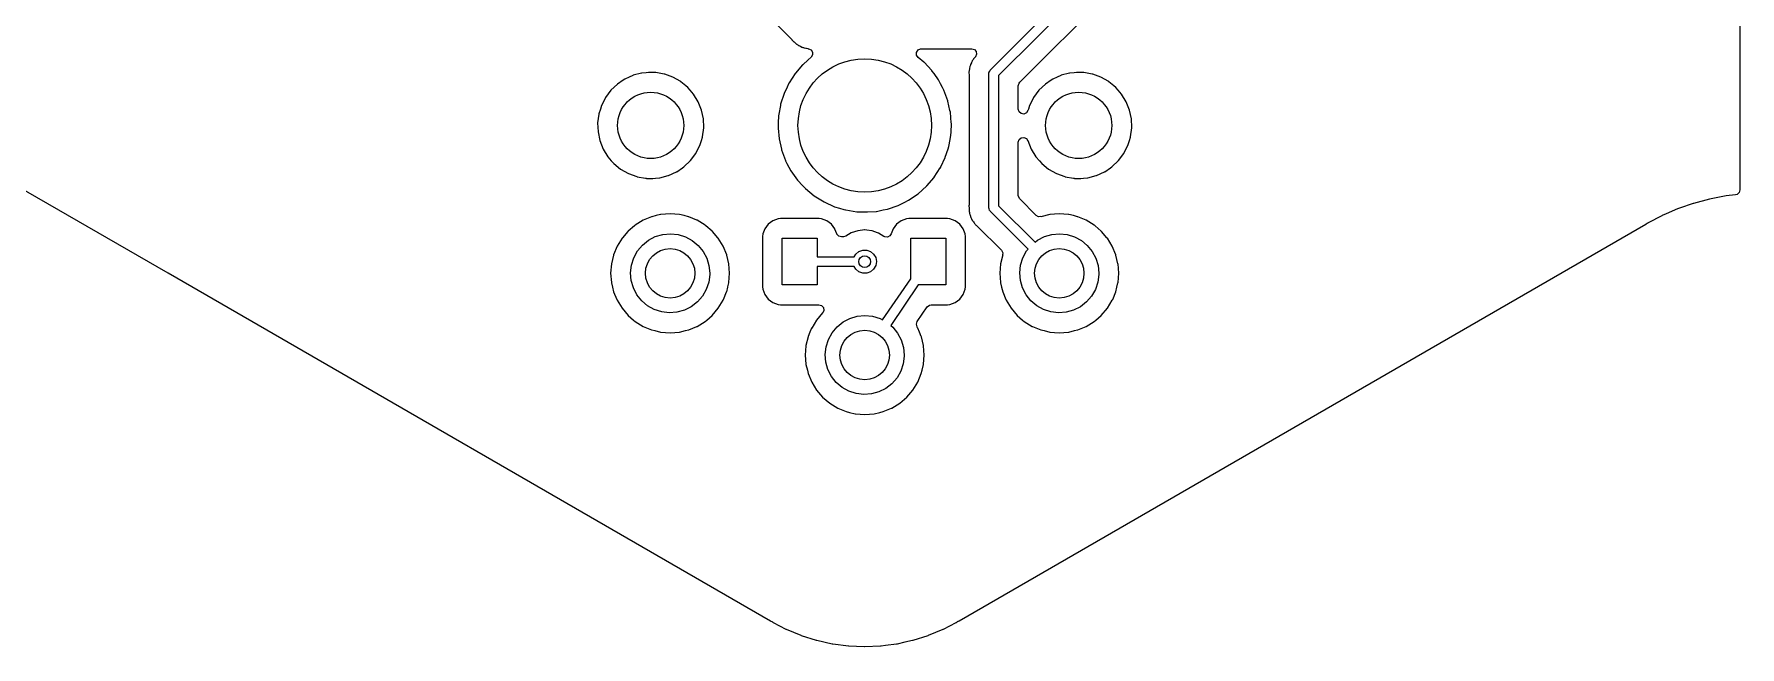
# Model space of a CAD drawing. Extents: x 144 to 253, y -181 to -52.
# Drawn here: x 209.65 to 253.49, y -181.1 to -165.36 of the extents above; entities that cross this region are included whole.
import ezdxf

# ---------------------------------------------------------------- set-up
doc = ezdxf.new("R2010")
doc.units = 0
doc.layers.add('BLACK', color=7, linetype='CONTINUOUS')

msp = doc.modelspace()

# ---------------------------------------------------------------- linework, layer by layer
at = {"layer": 'BLACK', "linetype": 'CONTINUOUS'}
for p, q in [((253.492, -132.01), (253.492, -169.363)), ((234.227, -166.282), (236.73, -163.778)), ((236.943, -163.918), (234.44, -166.422)), ((234.985, -166.595), (237.247, -164.334)), ((228.55, -164.922), (229.12, -165.492)), ((229.12, -165.492), (229.127, -165.5)), ((229.127, -165.5), (229.131, -165.507)), ((229.131, -165.507), (229.181, -165.553)), ((229.181, -165.553), (229.184, -165.556)), ((229.184, -165.556), (229.203, -165.576)), ((229.203, -165.576), (229.207, -165.578)), ((229.207, -165.578), (229.216, -165.586)), ((229.216, -165.586), (229.248, -165.616)), ((229.248, -165.616), (229.255, -165.62)), ((229.255, -165.62), (229.255, -165.62)), ((229.255, -165.62), (229.266, -165.626)), ((229.266, -165.626), (229.282, -165.637)), ((229.282, -165.637), (229.298, -165.649)), ((229.298, -165.649), (229.305, -165.652)), ((229.305, -165.652), (229.305, -165.652)), ((229.305, -165.652), (229.339, -165.667)), ((229.339, -165.667), (229.349, -165.672)), ((229.349, -165.672), (229.388, -165.693)), ((229.388, -165.693), (229.396, -165.695)), ((229.396, -165.695), (229.396, -165.695)), ((229.396, -165.695), (229.408, -165.698)), ((229.408, -165.698), (229.426, -165.705)), ((229.426, -165.705), (229.445, -165.713)), ((229.408, -166.145), (229.405, -166.148)), ((229.547, -166.021), (229.408, -166.145)), ((229.445, -165.713), (229.453, -165.714)), ((229.453, -165.714), (229.453, -165.714)), ((229.453, -165.714), (229.489, -165.72)), ((229.489, -165.72), (229.5, -165.722)), ((229.5, -165.722), (229.535, -165.731)), ((229.535, -165.731), (229.543, -165.733)), ((229.543, -165.733), (229.551, -165.733)), ((229.624, -165.953), (229.547, -166.021)), ((229.551, -165.733), (229.555, -165.734)), ((229.555, -165.734), (229.621, -165.762)), ((229.621, -165.762), (229.66, -165.821)), ((229.661, -165.892), (229.624, -165.953)), ((229.66, -165.821), (229.661, -165.892)), ((232.333, -165.827), (232.37, -165.766)), ((232.335, -165.898), (232.333, -165.827)), ((232.375, -165.957), (232.335, -165.898)), ((232.37, -165.766), (232.434, -165.735)), ((232.522, -166.077), (232.375, -165.957)), ((232.434, -165.735), (232.455, -165.733)), ((232.455, -165.733), (233.752, -165.733)), ((232.525, -166.08), (232.522, -166.077)), ((232.522, -166.077), (232.522, -166.077)), ((232.528, -166.083), (232.525, -166.08)), ((232.724, -166.293), (232.528, -166.083)), ((233.719, -166.143), (233.716, -166.155)), ((233.721, -166.135), (233.719, -166.143)), ((233.719, -166.143), (233.719, -166.143)), ((233.743, -166.096), (233.721, -166.135)), ((233.748, -166.086), (233.743, -166.096)), ((233.762, -166.052), (233.748, -166.086)), ((233.752, -165.733), (233.82, -165.753)), ((233.765, -166.045), (233.762, -166.052)), ((233.762, -166.052), (233.762, -166.052)), ((233.778, -166.029), (233.765, -166.045)), ((233.789, -166.012), (233.778, -166.029)), ((233.795, -166.002), (233.789, -166.012)), ((233.798, -165.995), (233.795, -166.002)), ((233.795, -166.002), (233.795, -166.002)), ((233.829, -165.962), (233.798, -165.995)), ((233.82, -165.753), (233.866, -165.807)), ((233.836, -165.953), (233.829, -165.962)), ((233.839, -165.95), (233.836, -165.953)), ((233.842, -165.947), (233.839, -165.95)), ((233.843, -165.946), (233.842, -165.947)), ((233.847, -165.942), (233.843, -165.946)), ((233.876, -165.877), (233.847, -165.942)), ((233.866, -165.807), (233.876, -165.877)), ((224.794, -166.54), (224.645, -166.641)), ((224.832, -166.515), (224.794, -166.54)), ((224.836, -166.512), (224.832, -166.515)), ((224.832, -166.515), (224.832, -166.515)), ((224.944, -166.464), (224.836, -166.512)), ((225.042, -166.419), (224.944, -166.464)), ((225.047, -166.417), (225.042, -166.419)), ((225.042, -166.419), (225.042, -166.419)), ((225.052, -166.416), (225.047, -166.417)), ((225.265, -166.361), (225.052, -166.416)), ((225.052, -166.416), (225.052, -166.416)), ((225.27, -166.359), (225.265, -166.361)), ((225.265, -166.361), (225.265, -166.361)), ((225.275, -166.359), (225.27, -166.359)), ((225.38, -166.35), (225.275, -166.359)), ((225.275, -166.359), (225.275, -166.359)), ((225.442, -166.345), (225.38, -166.35)), ((225.604, -166.345), (225.442, -166.345)), ((225.606, -166.345), (225.604, -166.345)), ((225.611, -166.345), (225.606, -166.345)), ((225.606, -166.345), (225.606, -166.345)), ((225.628, -166.346), (225.611, -166.345)), ((225.632, -166.347), (225.628, -166.346)), ((225.85, -166.386), (225.632, -166.347)), ((225.632, -166.347), (225.632, -166.347)), ((225.855, -166.387), (225.85, -166.386)), ((225.85, -166.386), (225.85, -166.386)), ((225.86, -166.389), (225.855, -166.387)), ((226.067, -166.464), (225.86, -166.389)), ((225.86, -166.389), (225.86, -166.389)), ((226.072, -166.466), (226.067, -166.464)), ((226.067, -166.464), (226.067, -166.464)), ((226.273, -166.58), (226.072, -166.466)), ((226.277, -166.583), (226.273, -166.58)), ((226.401, -166.685), (226.277, -166.583)), ((226.277, -166.583), (226.277, -166.583)), ((229.214, -166.373), (229.057, -166.614)), ((229.216, -166.369), (229.214, -166.373)), ((229.214, -166.373), (229.214, -166.373)), ((229.224, -166.361), (229.216, -166.369)), ((229.405, -166.148), (229.224, -166.361)), ((229.405, -166.148), (229.405, -166.148)), ((232.727, -166.296), (232.724, -166.293)), ((232.724, -166.293), (232.724, -166.293)), ((232.729, -166.299), (232.727, -166.296)), ((232.781, -166.373), (232.729, -166.299)), ((232.729, -166.299), (232.729, -166.299)), ((232.898, -166.537), (232.781, -166.373)), ((232.948, -166.632), (232.898, -166.537)), ((233.68, -166.33), (233.677, -166.35)), ((233.677, -166.35), (233.678, -166.358)), ((233.678, -166.358), (233.681, -166.394)), ((233.681, -166.31), (233.68, -166.33)), ((233.692, -166.247), (233.681, -166.29)), ((233.681, -166.29), (233.681, -166.31)), ((233.681, -166.394), (233.681, -166.406)), ((233.681, -166.406), (233.681, -169.74)), ((233.695, -166.236), (233.692, -166.247)), ((233.701, -166.2), (233.695, -166.236)), ((233.702, -166.192), (233.701, -166.2)), ((233.701, -166.2), (233.701, -166.2)), ((233.71, -166.173), (233.702, -166.192)), ((233.716, -166.155), (233.71, -166.173)), ((234.19, -166.37), (234.193, -166.348)), ((234.19, -169.819), (234.19, -166.37)), ((234.193, -166.343), (234.194, -166.341)), ((234.193, -166.348), (234.193, -166.343)), ((234.194, -166.341), (234.195, -166.334)), ((234.195, -166.334), (234.212, -166.309)), ((234.212, -166.309), (234.227, -166.282)), ((234.44, -166.422), (234.44, -169.767)), ((235.794, -166.54), (235.645, -166.641)), ((235.832, -166.515), (235.794, -166.54)), ((235.836, -166.512), (235.832, -166.515)), ((235.832, -166.515), (235.832, -166.515)), ((235.944, -166.464), (235.836, -166.512)), ((236.042, -166.419), (235.944, -166.464)), ((236.047, -166.417), (236.042, -166.419)), ((236.042, -166.419), (236.042, -166.419)), ((236.052, -166.416), (236.047, -166.417)), ((236.265, -166.361), (236.052, -166.416)), ((236.052, -166.416), (236.052, -166.416)), ((236.27, -166.359), (236.265, -166.361)), ((236.265, -166.361), (236.265, -166.361)), ((236.275, -166.359), (236.27, -166.359)), ((236.38, -166.35), (236.275, -166.359)), ((236.275, -166.359), (236.275, -166.359)), ((236.442, -166.345), (236.38, -166.35)), ((236.604, -166.345), (236.442, -166.345)), ((236.606, -166.345), (236.604, -166.345)), ((236.611, -166.345), (236.606, -166.345)), ((236.606, -166.345), (236.606, -166.345)), ((236.628, -166.346), (236.611, -166.345)), ((236.632, -166.347), (236.628, -166.346)), ((236.85, -166.386), (236.632, -166.347)), ((236.632, -166.347), (236.632, -166.347)), ((236.855, -166.387), (236.85, -166.386)), ((236.85, -166.386), (236.85, -166.386)), ((236.86, -166.389), (236.855, -166.387)), ((237.067, -166.464), (236.86, -166.389)), ((236.86, -166.389), (236.86, -166.389)), ((237.072, -166.466), (237.067, -166.464)), ((237.067, -166.464), (237.067, -166.464)), ((237.273, -166.58), (237.072, -166.466)), ((237.277, -166.583), (237.273, -166.58)), ((237.401, -166.685), (237.277, -166.583)), ((237.277, -166.583), (237.277, -166.583)), ((224.338, -166.99), (224.283, -167.097)), ((224.34, -166.985), (224.338, -166.99)), ((224.478, -166.8), (224.34, -166.985)), ((224.645, -166.641), (224.478, -166.8)), ((226.451, -166.726), (226.401, -166.685)), ((226.455, -166.73), (226.451, -166.726)), ((226.515, -166.8), (226.455, -166.73)), ((226.455, -166.73), (226.455, -166.73)), ((226.602, -166.9), (226.515, -166.8)), ((226.722, -167.097), (226.602, -166.9)), ((228.927, -166.888), (228.839, -167.161)), ((228.928, -166.884), (228.927, -166.888)), ((228.927, -166.888), (228.927, -166.888)), ((229.005, -166.723), (228.928, -166.884)), ((229.053, -166.621), (229.005, -166.723)), ((229.055, -166.617), (229.053, -166.621)), ((229.053, -166.621), (229.053, -166.621)), ((229.057, -166.614), (229.055, -166.617)), ((233, -166.73), (232.948, -166.632)), ((233.035, -166.798), (233, -166.73)), ((233.137, -167.075), (233.035, -166.798)), ((234.948, -166.685), (234.969, -166.616)), ((234.948, -167.286), (234.948, -166.685)), ((234.969, -166.616), (234.985, -166.595)), ((235.338, -166.99), (235.283, -167.097)), ((235.34, -166.985), (235.338, -166.99)), ((235.478, -166.8), (235.34, -166.985)), ((235.645, -166.641), (235.478, -166.8)), ((237.451, -166.726), (237.401, -166.685)), ((237.455, -166.73), (237.451, -166.726)), ((237.515, -166.8), (237.455, -166.73)), ((237.455, -166.73), (237.455, -166.73)), ((237.602, -166.9), (237.515, -166.8)), ((237.722, -167.097), (237.602, -166.9)), ((224.168, -167.411), (224.137, -167.64)), ((224.169, -167.406), (224.168, -167.411)), ((224.206, -167.286), (224.169, -167.406)), ((224.169, -167.406), (224.169, -167.406)), ((224.236, -167.191), (224.206, -167.286)), ((224.283, -167.097), (224.236, -167.191)), ((226.807, -167.312), (226.722, -167.097)), ((226.854, -167.538), (226.807, -167.312)), ((228.786, -167.46), (228.778, -167.635)), ((228.793, -167.416), (228.786, -167.456)), ((228.786, -167.456), (228.786, -167.46)), ((228.786, -167.46), (228.786, -167.46)), ((228.833, -167.196), (228.793, -167.416)), ((228.838, -167.165), (228.833, -167.196)), ((228.839, -167.161), (228.838, -167.165)), ((233.138, -167.079), (233.137, -167.075)), ((233.191, -167.317), (233.138, -167.079)), ((233.138, -167.079), (233.138, -167.079)), ((233.202, -167.363), (233.191, -167.317)), ((233.202, -167.367), (233.202, -167.363)), ((233.226, -167.64), (233.202, -167.367)), ((234.967, -167.352), (234.948, -167.286)), ((235.02, -167.4), (234.967, -167.352)), ((235.09, -167.411), (235.02, -167.4)), ((235.156, -167.382), (235.09, -167.411)), ((235.195, -167.323), (235.156, -167.382)), ((235.206, -167.286), (235.195, -167.323)), ((235.236, -167.191), (235.206, -167.286)), ((235.283, -167.097), (235.236, -167.191)), ((237.807, -167.312), (237.722, -167.097)), ((237.854, -167.538), (237.807, -167.312)), ((213.098, -171.504), (206.405, -167.64)), ((224.137, -167.64), (224.137, -167.645)), ((224.137, -167.645), (224.141, -167.751)), ((224.137, -167.645), (224.137, -167.645)), ((224.141, -167.751), (224.146, -167.87)), ((224.146, -167.87), (224.193, -168.096)), ((226.832, -167.997), (226.863, -167.768)), ((226.854, -167.543), (226.854, -167.538)), ((226.862, -167.747), (226.854, -167.543)), ((226.863, -167.768), (226.862, -167.747)), ((228.778, -167.635), (228.773, -167.751)), ((228.773, -167.751), (228.773, -167.755)), ((228.773, -167.755), (228.773, -167.755)), ((228.773, -167.755), (228.775, -167.774)), ((228.775, -167.774), (228.798, -168.045)), ((233.214, -167.952), (233.218, -167.876)), ((233.218, -167.876), (233.227, -167.662)), ((233.227, -167.657), (233.226, -167.64)), ((233.227, -167.662), (233.227, -167.657)), ((233.227, -167.662), (233.227, -167.662)), ((237.832, -167.997), (237.863, -167.768)), ((237.854, -167.543), (237.854, -167.538)), ((237.862, -167.747), (237.854, -167.543)), ((237.863, -167.768), (237.862, -167.747)), ((224.193, -168.096), (224.278, -168.311)), ((224.278, -168.311), (224.398, -168.508)), ((226.66, -168.423), (226.714, -168.315)), ((226.714, -168.315), (226.762, -168.222)), ((226.762, -168.222), (226.764, -168.217)), ((226.762, -168.222), (226.762, -168.222)), ((226.764, -168.217), (226.803, -168.091)), ((226.803, -168.091), (226.831, -168.002)), ((226.831, -168.002), (226.832, -167.997)), ((226.831, -168.002), (226.831, -168.002)), ((228.798, -168.045), (228.799, -168.049)), ((228.799, -168.049), (228.799, -168.049)), ((228.799, -168.049), (228.858, -168.311)), ((228.858, -168.311), (228.863, -168.333)), ((228.863, -168.333), (228.965, -168.61)), ((233.072, -168.524), (233.142, -168.306)), ((233.142, -168.306), (233.161, -168.247)), ((233.161, -168.247), (233.162, -168.243)), ((233.161, -168.247), (233.161, -168.247)), ((233.162, -168.243), (233.193, -168.069)), ((233.193, -168.069), (233.213, -167.957)), ((233.213, -167.957), (233.214, -167.952)), ((233.213, -167.957), (233.213, -167.957)), ((234.948, -168.137), (234.969, -168.069)), ((234.948, -169.505), (234.948, -168.137)), ((234.969, -168.069), (235.022, -168.023)), ((235.022, -168.023), (235.092, -168.013)), ((235.092, -168.013), (235.157, -168.042)), ((235.157, -168.042), (235.192, -168.097)), ((235.192, -168.097), (235.193, -168.096)), ((235.193, -168.096), (235.278, -168.311)), ((235.278, -168.311), (235.398, -168.508)), ((237.66, -168.423), (237.714, -168.315)), ((237.714, -168.315), (237.762, -168.222)), ((237.762, -168.222), (237.764, -168.217)), ((237.762, -168.222), (237.762, -168.222)), ((237.764, -168.217), (237.803, -168.091)), ((237.803, -168.091), (237.831, -168.002)), ((237.831, -168.002), (237.832, -167.997)), ((237.831, -168.002), (237.831, -168.002)), ((224.398, -168.508), (224.401, -168.512)), ((224.401, -168.512), (224.488, -168.612)), ((224.488, -168.612), (224.549, -168.682)), ((224.549, -168.682), (224.553, -168.686)), ((224.553, -168.686), (224.723, -168.825)), ((226.315, -168.795), (226.355, -168.767)), ((226.355, -168.767), (226.522, -168.608)), ((226.522, -168.608), (226.66, -168.423)), ((228.965, -168.61), (228.967, -168.614)), ((228.967, -168.614), (228.967, -168.614)), ((228.967, -168.614), (229.003, -168.682)), ((229.003, -168.682), (229.102, -168.872)), ((232.945, -168.791), (232.955, -168.77)), ((232.955, -168.77), (233.07, -168.528)), ((233.07, -168.528), (233.072, -168.524)), ((235.398, -168.508), (235.401, -168.512)), ((235.401, -168.512), (235.488, -168.612)), ((235.488, -168.612), (235.549, -168.682)), ((235.549, -168.682), (235.553, -168.686)), ((235.553, -168.686), (235.723, -168.825)), ((237.315, -168.795), (237.355, -168.767)), ((237.355, -168.767), (237.522, -168.608)), ((237.522, -168.608), (237.66, -168.423)), ((224.723, -168.825), (224.723, -168.825)), ((224.723, -168.825), (224.727, -168.828)), ((224.727, -168.828), (224.928, -168.943)), ((224.928, -168.943), (224.933, -168.944)), ((224.933, -168.944), (224.933, -168.944)), ((224.933, -168.944), (225.14, -169.019)), ((225.14, -169.019), (225.14, -169.019)), ((225.14, -169.019), (225.145, -169.021)), ((225.145, -169.021), (225.15, -169.022)), ((225.15, -169.022), (225.15, -169.022)), ((225.15, -169.022), (225.368, -169.062)), ((225.368, -169.062), (225.368, -169.062)), ((225.368, -169.062), (225.372, -169.062)), ((225.372, -169.062), (225.389, -169.063)), ((225.389, -169.063), (225.394, -169.063)), ((225.394, -169.063), (225.394, -169.063)), ((225.394, -169.063), (225.396, -169.064)), ((225.396, -169.064), (225.558, -169.064)), ((225.558, -169.064), (225.625, -169.058)), ((225.625, -169.058), (225.725, -169.049)), ((225.725, -169.049), (225.725, -169.049)), ((225.725, -169.049), (225.73, -169.049)), ((225.73, -169.049), (225.735, -169.048)), ((225.735, -169.048), (225.948, -168.992)), ((225.735, -169.048), (225.735, -169.048)), ((225.948, -168.992), (225.953, -168.991)), ((225.948, -168.992), (225.948, -168.992)), ((225.953, -168.991), (225.958, -168.989)), ((225.958, -168.989), (226.159, -168.898)), ((225.958, -168.989), (225.958, -168.989)), ((226.159, -168.898), (226.164, -168.896)), ((226.164, -168.896), (226.168, -168.893)), ((226.168, -168.893), (226.315, -168.795)), ((226.168, -168.893), (226.168, -168.893)), ((229.102, -168.872), (229.105, -168.875)), ((229.105, -168.875), (229.271, -169.109)), ((229.271, -169.109), (229.271, -169.109)), ((229.271, -169.109), (229.273, -169.112)), ((229.273, -169.112), (229.276, -169.115)), ((229.276, -169.115), (229.276, -169.115)), ((229.276, -169.115), (229.411, -169.26)), ((232.595, -169.26), (232.781, -169.042)), ((232.781, -169.042), (232.784, -169.039)), ((232.781, -169.042), (232.781, -169.042)), ((232.784, -169.039), (232.786, -169.035)), ((232.786, -169.035), (232.943, -168.795)), ((232.786, -169.035), (232.786, -169.035)), ((232.943, -168.795), (232.945, -168.791)), ((232.943, -168.795), (232.943, -168.795)), ((235.723, -168.825), (235.723, -168.825)), ((235.723, -168.825), (235.727, -168.828)), ((235.727, -168.828), (235.928, -168.943)), ((235.928, -168.943), (235.933, -168.944)), ((235.933, -168.944), (235.933, -168.944)), ((235.933, -168.944), (236.14, -169.019)), ((236.14, -169.019), (236.14, -169.019)), ((236.14, -169.019), (236.145, -169.021)), ((236.145, -169.021), (236.15, -169.022)), ((236.15, -169.022), (236.15, -169.022)), ((236.15, -169.022), (236.368, -169.062)), ((236.368, -169.062), (236.368, -169.062)), ((236.368, -169.062), (236.372, -169.062)), ((236.372, -169.062), (236.389, -169.063)), ((236.389, -169.063), (236.394, -169.063)), ((236.394, -169.063), (236.394, -169.063)), ((236.394, -169.063), (236.396, -169.064)), ((236.396, -169.064), (236.558, -169.064)), ((236.558, -169.064), (236.625, -169.058)), ((236.625, -169.058), (236.725, -169.049)), ((236.725, -169.049), (236.725, -169.049)), ((236.725, -169.049), (236.73, -169.049)), ((236.73, -169.049), (236.735, -169.048)), ((236.735, -169.048), (236.948, -168.992)), ((236.735, -169.048), (236.735, -169.048)), ((236.948, -168.992), (236.953, -168.991)), ((236.948, -168.992), (236.948, -168.992)), ((236.953, -168.991), (236.958, -168.989)), ((236.958, -168.989), (237.159, -168.898)), ((236.958, -168.989), (236.958, -168.989)), ((237.159, -168.898), (237.164, -168.896)), ((237.164, -168.896), (237.168, -168.893)), ((237.168, -168.893), (237.315, -168.795)), ((237.168, -168.893), (237.168, -168.893)), ((229.411, -169.26), (229.475, -169.328)), ((229.475, -169.328), (229.703, -169.516)), ((229.703, -169.516), (229.954, -169.671)), ((232.033, -169.673), (232.124, -169.628)), ((232.124, -169.628), (232.127, -169.626)), ((232.124, -169.628), (232.124, -169.628)), ((232.127, -169.626), (232.372, -169.46)), ((232.372, -169.46), (232.592, -169.263)), ((232.592, -169.263), (232.595, -169.26)), ((234.951, -169.531), (234.948, -169.505)), ((234.985, -169.594), (234.951, -169.531)), ((235.408, -170.017), (234.985, -169.594)), ((252.711, -169.596), (252.298, -169.707)), ((252.713, -169.596), (252.711, -169.596)), ((252.711, -169.596), (252.711, -169.596)), ((253.138, -169.515), (252.713, -169.596)), ((253.38, -169.488), (253.138, -169.515)), ((253.418, -169.477), (253.38, -169.488)), ((253.472, -169.431), (253.418, -169.477)), ((253.492, -169.363), (253.472, -169.431)), ((225.523, -170.052), (225.31, -170.14)), ((225.527, -170.05), (225.523, -170.052)), ((225.523, -170.052), (225.523, -170.052)), ((225.637, -170.023), (225.527, -170.05)), ((225.756, -169.995), (225.637, -170.023)), ((225.761, -169.994), (225.756, -169.995)), ((225.756, -169.995), (225.756, -169.995)), ((226, -169.975), (225.761, -169.994)), ((226.239, -169.994), (226, -169.975)), ((226.244, -169.995), (226.239, -169.994)), ((226.363, -170.023), (226.244, -169.995)), ((226.244, -169.995), (226.244, -169.995)), ((226.473, -170.05), (226.363, -170.023)), ((226.477, -170.052), (226.473, -170.05)), ((226.69, -170.14), (226.477, -170.052)), ((226.477, -170.052), (226.477, -170.052)), ((229.954, -169.671), (230.223, -169.792)), ((230.223, -169.792), (230.353, -169.831)), ((230.353, -169.831), (230.46, -169.863)), ((230.46, -169.863), (230.506, -169.877)), ((230.506, -169.877), (230.511, -169.877)), ((230.511, -169.877), (230.511, -169.877)), ((230.511, -169.877), (230.795, -169.922)), ((230.795, -169.922), (230.795, -169.922)), ((230.795, -169.922), (230.798, -169.923)), ((230.798, -169.923), (230.823, -169.924)), ((230.823, -169.924), (230.889, -169.927)), ((230.889, -169.927), (230.889, -169.927)), ((230.889, -169.927), (230.89, -169.927)), ((230.89, -169.927), (231.075, -169.927)), ((231.075, -169.927), (231.295, -169.913)), ((231.295, -169.913), (231.299, -169.912)), ((231.299, -169.912), (231.472, -169.877)), ((231.299, -169.912), (231.299, -169.912)), ((231.472, -169.877), (231.584, -169.854)), ((231.584, -169.854), (231.863, -169.758)), ((231.863, -169.758), (232.033, -169.673)), ((233.681, -169.752), (233.679, -169.759)), ((233.679, -169.759), (233.68, -169.767)), ((233.68, -169.767), (233.68, -169.767)), ((233.68, -169.767), (233.681, -169.827)), ((233.681, -169.74), (233.681, -169.752)), ((233.681, -169.827), (233.681, -169.831)), ((233.681, -169.831), (233.681, -169.859)), ((233.681, -169.859), (233.682, -169.863)), ((233.682, -169.863), (233.682, -169.863)), ((233.682, -169.863), (233.682, -169.863)), ((233.682, -169.863), (233.683, -169.875)), ((233.683, -169.875), (233.684, -169.919)), ((233.684, -169.919), (233.69, -169.938)), ((233.69, -169.938), (233.694, -169.958)), ((233.694, -169.958), (233.697, -169.978)), ((233.697, -169.978), (233.699, -169.985)), ((233.699, -169.985), (233.699, -169.985)), ((233.699, -169.985), (233.713, -170.019)), ((233.713, -170.019), (233.717, -170.03)), ((233.717, -170.03), (233.722, -170.049)), ((233.722, -170.049), (233.729, -170.073)), ((233.729, -170.073), (233.733, -170.08)), ((233.733, -170.08), (233.733, -170.08)), ((233.733, -170.08), (233.739, -170.09)), ((233.739, -170.09), (233.748, -170.108)), ((234.199, -169.849), (234.19, -169.819)), ((234.205, -169.879), (234.199, -169.849)), ((234.209, -169.884), (234.205, -169.879)), ((234.21, -169.887), (234.209, -169.884)), ((234.213, -169.89), (234.21, -169.887)), ((234.227, -169.907), (234.213, -169.89)), ((235.202, -170.882), (234.227, -169.907)), ((234.44, -169.767), (235.379, -170.706)), ((235.465, -170.049), (235.408, -170.017)), ((235.527, -170.047), (235.465, -170.049)), ((235.756, -169.995), (235.527, -170.05)), ((235.527, -170.05), (235.527, -170.047)), ((235.761, -169.994), (235.756, -169.995)), ((235.756, -169.995), (235.756, -169.995)), ((236, -169.975), (235.761, -169.994)), ((236.239, -169.994), (236, -169.975)), ((236.244, -169.995), (236.239, -169.994)), ((236.363, -170.023), (236.244, -169.995)), ((236.244, -169.995), (236.244, -169.995)), ((236.473, -170.05), (236.363, -170.023)), ((236.477, -170.052), (236.473, -170.05)), ((236.69, -170.14), (236.477, -170.052)), ((236.477, -170.052), (236.477, -170.052)), ((251.489, -170.024), (251.137, -170.21)), ((251.491, -170.023), (251.489, -170.024)), ((251.601, -169.975), (251.491, -170.023)), ((251.885, -169.851), (251.601, -169.975)), ((251.888, -169.85), (251.885, -169.851)), ((251.885, -169.851), (251.885, -169.851)), ((251.943, -169.831), (251.888, -169.85)), ((252.293, -169.708), (251.943, -169.831)), ((252.296, -169.708), (252.293, -169.708)), ((252.293, -169.708), (252.293, -169.708)), ((252.298, -169.707), (252.296, -169.708)), ((252.298, -169.707), (252.298, -169.707)), ((224.915, -170.427), (224.776, -170.59)), ((224.919, -170.423), (224.915, -170.427)), ((225.081, -170.284), (224.919, -170.423)), ((225.097, -170.27), (225.081, -170.284)), ((225.101, -170.267), (225.097, -170.27)), ((225.097, -170.27), (225.097, -170.27)), ((225.306, -170.142), (225.101, -170.267)), ((225.31, -170.14), (225.306, -170.142)), ((225.31, -170.14), (225.31, -170.14)), ((225.619, -170.562), (225.81, -170.506)), ((225.81, -170.506), (226.007, -170.488)), ((226.007, -170.488), (226.204, -170.509)), ((226.204, -170.509), (226.394, -170.567)), ((226.694, -170.142), (226.69, -170.14)), ((226.69, -170.14), (226.69, -170.14)), ((226.899, -170.267), (226.694, -170.142)), ((226.903, -170.27), (226.899, -170.267)), ((226.919, -170.284), (226.903, -170.27)), ((226.903, -170.27), (226.903, -170.27)), ((227.081, -170.423), (226.919, -170.284)), ((227.085, -170.427), (227.081, -170.423)), ((227.224, -170.59), (227.085, -170.427)), ((228.38, -170.494), (228.374, -170.556)), ((228.431, -170.358), (228.38, -170.494)), ((228.519, -170.241), (228.431, -170.358)), ((228.635, -170.154), (228.519, -170.241)), ((228.772, -170.103), (228.635, -170.154)), ((228.834, -170.096), (228.772, -170.103)), ((229.83, -170.096), (228.834, -170.096)), ((229.892, -170.103), (229.83, -170.096)), ((230.029, -170.154), (229.892, -170.103)), ((230.145, -170.241), (230.029, -170.154)), ((230.233, -170.358), (230.145, -170.241)), ((230.236, -170.366), (230.233, -170.358)), ((230.282, -170.489), (230.236, -170.366)), ((230.285, -170.497), (230.282, -170.489)), ((230.332, -170.551), (230.285, -170.497)), ((230.654, -170.468), (230.517, -170.552)), ((230.825, -170.409), (230.654, -170.468)), ((230.832, -170.409), (230.825, -170.409)), ((230.999, -170.391), (230.832, -170.409)), ((230.832, -170.409), (230.832, -170.409)), ((231.006, -170.391), (230.999, -170.391)), ((230.999, -170.391), (230.999, -170.391)), ((231.056, -170.396), (231.006, -170.391)), ((231.179, -170.411), (231.056, -170.396)), ((231.186, -170.412), (231.179, -170.411)), ((231.179, -170.411), (231.179, -170.411)), ((231.192, -170.414), (231.186, -170.412)), ((231.325, -170.462), (231.192, -170.414)), ((231.192, -170.414), (231.192, -170.414)), ((231.357, -170.473), (231.325, -170.462)), ((231.494, -170.56), (231.357, -170.473)), ((231.678, -170.493), (231.649, -170.544)), ((231.68, -170.494), (231.678, -170.493)), ((231.731, -170.358), (231.68, -170.494)), ((231.819, -170.241), (231.731, -170.358)), ((231.935, -170.154), (231.819, -170.241)), ((232.072, -170.103), (231.935, -170.154)), ((232.134, -170.096), (232.072, -170.103)), ((233.13, -170.096), (232.134, -170.096)), ((233.192, -170.103), (233.13, -170.096)), ((233.329, -170.154), (233.192, -170.103)), ((233.445, -170.241), (233.329, -170.154)), ((251.072, -170.252), (233.424, -180.441)), ((233.533, -170.358), (233.445, -170.241)), ((233.584, -170.494), (233.533, -170.358)), ((233.591, -170.556), (233.584, -170.494)), ((233.748, -170.108), (233.755, -170.127)), ((233.755, -170.127), (233.76, -170.133)), ((233.76, -170.133), (233.76, -170.133)), ((233.76, -170.133), (233.781, -170.162)), ((233.781, -170.162), (233.788, -170.172)), ((233.788, -170.172), (233.795, -170.184)), ((233.795, -170.184), (233.81, -170.21)), ((233.81, -170.21), (233.825, -170.225)), ((233.825, -170.225), (233.838, -170.24)), ((233.838, -170.24), (233.85, -170.256)), ((233.85, -170.256), (233.863, -170.267)), ((233.863, -170.267), (233.884, -170.284)), ((233.884, -170.284), (233.892, -170.292)), ((233.892, -170.292), (234.512, -170.912)), ((235.619, -170.562), (235.81, -170.506)), ((235.81, -170.506), (236.007, -170.488)), ((236.007, -170.488), (236.204, -170.509)), ((236.204, -170.509), (236.394, -170.567)), ((236.694, -170.142), (236.69, -170.14)), ((236.69, -170.14), (236.69, -170.14)), ((236.899, -170.267), (236.694, -170.142)), ((236.903, -170.27), (236.899, -170.267)), ((236.919, -170.284), (236.903, -170.27)), ((236.903, -170.27), (236.903, -170.27)), ((237.081, -170.423), (236.919, -170.284)), ((237.085, -170.427), (237.081, -170.423)), ((237.224, -170.59), (237.085, -170.427)), ((251.086, -170.242), (251.072, -170.252)), ((251.105, -170.227), (251.086, -170.242)), ((251.108, -170.224), (251.105, -170.227)), ((251.105, -170.227), (251.105, -170.227)), ((251.113, -170.222), (251.108, -170.224)), ((251.115, -170.221), (251.113, -170.222)), ((251.119, -170.218), (251.115, -170.221)), ((251.115, -170.221), (251.115, -170.221)), ((251.124, -170.217), (251.119, -170.218)), ((251.128, -170.215), (251.124, -170.217)), ((251.137, -170.21), (251.128, -170.214)), ((251.128, -170.214), (251.128, -170.215)), ((224.637, -170.81), (224.546, -171.032)), ((224.763, -170.605), (224.637, -170.81)), ((224.776, -170.59), (224.763, -170.605)), ((225.066, -171.104), (225.162, -170.93)), ((225.162, -170.93), (225.289, -170.778)), ((225.289, -170.778), (225.444, -170.654)), ((225.444, -170.654), (225.619, -170.562)), ((226.394, -170.567), (226.568, -170.662)), ((226.568, -170.662), (226.721, -170.788)), ((226.721, -170.788), (226.846, -170.942)), ((226.846, -170.942), (226.939, -171.117)), ((227.237, -170.605), (227.224, -170.59)), ((227.363, -170.81), (227.237, -170.605)), ((227.454, -171.032), (227.363, -170.81)), ((228.374, -170.556), (228.374, -171.852)), ((228.882, -171.804), (228.882, -170.604)), ((228.882, -170.604), (229.782, -170.604)), ((229.782, -170.604), (229.782, -171.079)), ((230.4, -170.571), (230.332, -170.551)), ((230.451, -170.571), (230.4, -170.571)), ((230.517, -170.552), (230.451, -170.571)), ((230.77, -171.011), (230.85, -170.944)), ((230.85, -170.944), (230.948, -170.909)), ((230.948, -170.909), (231.052, -170.909)), ((231.052, -170.909), (231.15, -170.944)), ((231.15, -170.944), (231.23, -171.011)), ((231.515, -170.571), (231.494, -170.56)), ((231.586, -170.577), (231.515, -170.571)), ((231.649, -170.544), (231.586, -170.577)), ((232.182, -171.644), (232.182, -170.604)), ((232.182, -170.604), (233.082, -170.604)), ((233.082, -170.604), (233.082, -171.804)), ((233.591, -171.852), (233.591, -170.556)), ((234.512, -170.912), (234.546, -170.975)), ((235.066, -171.104), (235.162, -170.93)), ((235.162, -170.93), (235.202, -170.882)), ((235.379, -170.706), (235.444, -170.654)), ((235.444, -170.654), (235.619, -170.562)), ((236.394, -170.567), (236.568, -170.662)), ((236.568, -170.662), (236.721, -170.788)), ((236.721, -170.788), (236.846, -170.942)), ((236.846, -170.942), (236.939, -171.117)), ((237.237, -170.605), (237.224, -170.59)), ((237.363, -170.81), (237.237, -170.605)), ((237.454, -171.032), (237.363, -170.81)), ((224.49, -171.265), (224.471, -171.504)), ((224.491, -171.26), (224.49, -171.265)), ((224.544, -171.036), (224.491, -171.26)), ((224.491, -171.26), (224.491, -171.26)), ((224.546, -171.032), (224.544, -171.036)), ((224.984, -171.49), (225.006, -171.293)), ((225.006, -171.293), (225.066, -171.104)), ((226.939, -171.117), (226.997, -171.307)), ((226.997, -171.307), (227.016, -171.504)), ((227.456, -171.036), (227.454, -171.032)), ((227.509, -171.26), (227.456, -171.036)), ((227.51, -171.265), (227.509, -171.26)), ((227.509, -171.26), (227.509, -171.26)), ((227.529, -171.504), (227.51, -171.265)), ((229.782, -171.079), (230.731, -171.079)), ((230.731, -171.329), (229.782, -171.329)), ((229.782, -171.329), (229.782, -171.804)), ((230.731, -171.079), (230.77, -171.011)), ((230.77, -171.397), (230.731, -171.329)), ((230.85, -171.464), (230.77, -171.397)), ((231.23, -171.397), (231.15, -171.464)), ((231.23, -171.011), (231.282, -171.101)), ((231.282, -171.307), (231.23, -171.397)), ((231.282, -171.101), (231.3, -171.204)), ((231.3, -171.204), (231.282, -171.307)), ((234.49, -171.265), (234.471, -171.504)), ((234.491, -171.26), (234.49, -171.265)), ((234.546, -171.032), (234.491, -171.26)), ((234.491, -171.26), (234.491, -171.26)), ((234.546, -170.975), (234.544, -171.031)), ((234.544, -171.031), (234.546, -171.032)), ((234.984, -171.49), (235.006, -171.293)), ((235.006, -171.293), (235.066, -171.104)), ((236.939, -171.117), (236.997, -171.307)), ((236.997, -171.307), (237.016, -171.504)), ((237.456, -171.036), (237.454, -171.032)), ((237.509, -171.26), (237.456, -171.036)), ((237.51, -171.265), (237.509, -171.26)), ((237.509, -171.26), (237.509, -171.26)), ((237.529, -171.504), (237.51, -171.265)), ((228.583, -180.445), (213.098, -171.504)), ((224.471, -171.504), (224.49, -171.743)), ((224.49, -171.743), (224.491, -171.748)), ((224.491, -171.748), (224.491, -171.748)), ((224.491, -171.748), (224.518, -171.863)), ((225.001, -171.688), (224.984, -171.49)), ((225.055, -171.878), (225.001, -171.688)), ((226.991, -171.729), (226.928, -171.917)), ((227.016, -171.532), (226.991, -171.729)), ((227.016, -171.504), (227.016, -171.532)), ((227.484, -171.852), (227.509, -171.748)), ((227.509, -171.748), (227.51, -171.743)), ((227.509, -171.748), (227.509, -171.748)), ((227.51, -171.743), (227.529, -171.504)), ((229.782, -171.804), (228.882, -171.804)), ((230.948, -171.5), (230.85, -171.464)), ((231.052, -171.5), (230.948, -171.5)), ((231.15, -171.464), (231.052, -171.5)), ((231.461, -172.704), (232.182, -171.644)), ((232.375, -171.804), (231.668, -172.844)), ((233.082, -171.804), (232.375, -171.804)), ((234.471, -171.504), (234.49, -171.743)), ((234.49, -171.743), (234.491, -171.748)), ((234.491, -171.748), (234.491, -171.748)), ((234.491, -171.748), (234.518, -171.863)), ((235.001, -171.688), (234.984, -171.49)), ((235.055, -171.878), (235.001, -171.688)), ((236.991, -171.729), (236.928, -171.917)), ((237.016, -171.532), (236.991, -171.729)), ((237.016, -171.504), (237.016, -171.532)), ((237.482, -171.863), (237.509, -171.748)), ((237.509, -171.748), (237.51, -171.743)), ((237.509, -171.748), (237.509, -171.748)), ((237.51, -171.743), (237.529, -171.504)), ((224.518, -171.863), (224.546, -171.977)), ((224.546, -171.977), (224.548, -171.981)), ((224.548, -171.981), (224.548, -171.981)), ((224.548, -171.981), (224.627, -172.173)), ((224.627, -172.173), (224.637, -172.198)), ((224.637, -172.198), (224.763, -172.403)), ((225.146, -172.054), (225.055, -171.878)), ((225.269, -172.21), (225.146, -172.054)), ((225.42, -172.338), (225.269, -172.21)), ((226.701, -172.24), (226.544, -172.362)), ((226.83, -172.09), (226.701, -172.24)), ((226.928, -171.917), (226.83, -172.09)), ((227.237, -172.403), (227.363, -172.198)), ((227.363, -172.198), (227.373, -172.173)), ((227.373, -172.173), (227.452, -171.981)), ((227.452, -171.981), (227.454, -171.977)), ((227.452, -171.981), (227.452, -171.981)), ((227.454, -171.977), (227.482, -171.863)), ((227.482, -171.863), (227.484, -171.852)), ((228.374, -171.852), (228.38, -171.915)), ((228.38, -171.915), (228.431, -172.051)), ((228.431, -172.051), (228.519, -172.168)), ((228.519, -172.168), (228.635, -172.255)), ((228.635, -172.255), (228.772, -172.306)), ((233.192, -172.306), (233.329, -172.255)), ((233.329, -172.255), (233.445, -172.168)), ((233.445, -172.168), (233.533, -172.051)), ((233.533, -172.051), (233.584, -171.915)), ((233.584, -171.915), (233.591, -171.852)), ((234.518, -171.863), (234.546, -171.977)), ((234.546, -171.977), (234.548, -171.981)), ((234.548, -171.981), (234.548, -171.981)), ((234.548, -171.981), (234.627, -172.173)), ((234.627, -172.173), (234.637, -172.198)), ((234.637, -172.198), (234.763, -172.403)), ((235.146, -172.054), (235.055, -171.878)), ((235.269, -172.21), (235.146, -172.054)), ((235.42, -172.338), (235.269, -172.21)), ((236.701, -172.24), (236.544, -172.362)), ((236.83, -172.09), (236.701, -172.24)), ((236.928, -171.917), (236.83, -172.09)), ((237.237, -172.403), (237.363, -172.198)), ((237.363, -172.198), (237.373, -172.173)), ((237.373, -172.173), (237.452, -171.981)), ((237.452, -171.981), (237.454, -171.977)), ((237.452, -171.981), (237.452, -171.981)), ((237.454, -171.977), (237.482, -171.863)), ((224.763, -172.403), (224.919, -172.585)), ((224.919, -172.585), (224.922, -172.589)), ((224.922, -172.589), (225.059, -172.705)), ((225.059, -172.705), (225.101, -172.741)), ((225.593, -172.435), (225.42, -172.338)), ((225.782, -172.496), (225.593, -172.435)), ((225.979, -172.52), (225.782, -172.496)), ((226.176, -172.505), (225.979, -172.52)), ((226.367, -172.451), (226.176, -172.505)), ((226.544, -172.362), (226.367, -172.451)), ((226.899, -172.741), (226.941, -172.705)), ((226.941, -172.705), (227.078, -172.589)), ((227.078, -172.589), (227.081, -172.585)), ((227.081, -172.585), (227.237, -172.403)), ((228.772, -172.306), (228.834, -172.313)), ((228.834, -172.313), (229.825, -172.313)), ((229.763, -172.705), (229.637, -172.91)), ((229.919, -172.523), (229.763, -172.705)), ((229.825, -172.313), (229.893, -172.333)), ((229.893, -172.333), (229.94, -172.386)), ((229.92, -172.522), (229.919, -172.523)), ((229.95, -172.457), (229.92, -172.521)), ((229.92, -172.521), (229.92, -172.522)), ((229.94, -172.386), (229.95, -172.457)), ((230.444, -172.754), (230.619, -172.662)), ((230.619, -172.662), (230.81, -172.606)), ((230.81, -172.606), (231.007, -172.588)), ((231.007, -172.588), (231.204, -172.609)), ((231.204, -172.609), (231.394, -172.667)), ((231.394, -172.667), (231.461, -172.704)), ((232.349, -172.746), (232.607, -172.368)), ((232.607, -172.368), (232.662, -172.323)), ((232.662, -172.323), (232.711, -172.313)), ((232.711, -172.313), (233.13, -172.313)), ((233.13, -172.313), (233.192, -172.306)), ((234.763, -172.403), (234.919, -172.585)), ((234.919, -172.585), (234.922, -172.589)), ((234.922, -172.589), (235.059, -172.705)), ((235.059, -172.705), (235.101, -172.741)), ((235.593, -172.435), (235.42, -172.338)), ((235.782, -172.496), (235.593, -172.435)), ((235.979, -172.52), (235.782, -172.496)), ((236.176, -172.505), (235.979, -172.52)), ((236.367, -172.451), (236.176, -172.505)), ((236.544, -172.362), (236.367, -172.451)), ((236.899, -172.741), (236.941, -172.705)), ((236.941, -172.705), (237.078, -172.589)), ((237.078, -172.589), (237.081, -172.585)), ((237.081, -172.585), (237.237, -172.403)), ((225.101, -172.741), (225.306, -172.867)), ((225.306, -172.867), (225.31, -172.869)), ((225.31, -172.869), (225.31, -172.869)), ((225.31, -172.869), (225.523, -172.957)), ((225.523, -172.957), (225.527, -172.958)), ((225.527, -172.958), (225.609, -172.978)), ((225.609, -172.978), (225.756, -173.013)), ((225.756, -173.013), (225.756, -173.013)), ((225.756, -173.013), (225.761, -173.014)), ((225.761, -173.014), (226, -173.033)), ((226, -173.033), (226.239, -173.014)), ((226.239, -173.014), (226.244, -173.013)), ((226.244, -173.013), (226.391, -172.978)), ((226.244, -173.013), (226.244, -173.013)), ((226.391, -172.978), (226.473, -172.958)), ((226.473, -172.958), (226.477, -172.957)), ((226.477, -172.957), (226.69, -172.869)), ((226.69, -172.869), (226.694, -172.867)), ((226.69, -172.869), (226.69, -172.869)), ((226.694, -172.867), (226.899, -172.741)), ((229.544, -173.136), (229.491, -173.36)), ((229.546, -173.132), (229.544, -173.136)), ((229.594, -173.015), (229.546, -173.132)), ((229.636, -172.914), (229.594, -173.015)), ((229.637, -172.91), (229.636, -172.914)), ((229.636, -172.914), (229.636, -172.914)), ((230.066, -173.204), (230.162, -173.03)), ((230.162, -173.03), (230.289, -172.878)), ((230.289, -172.878), (230.444, -172.754)), ((231.668, -172.844), (231.721, -172.888)), ((231.721, -172.888), (231.846, -173.042)), ((231.846, -173.042), (231.939, -173.217)), ((232.328, -172.815), (232.349, -172.746)), ((232.346, -172.883), (232.328, -172.815)), ((232.36, -172.906), (232.346, -172.883)), ((232.363, -172.91), (232.36, -172.906)), ((232.36, -172.906), (232.36, -172.906)), ((232.364, -172.914), (232.363, -172.91)), ((232.406, -173.015), (232.364, -172.914)), ((232.364, -172.914), (232.364, -172.914)), ((232.454, -173.132), (232.406, -173.015)), ((232.456, -173.136), (232.454, -173.132)), ((232.509, -173.36), (232.456, -173.136)), ((235.101, -172.741), (235.306, -172.867)), ((235.306, -172.867), (235.31, -172.869)), ((235.31, -172.869), (235.31, -172.869)), ((235.31, -172.869), (235.523, -172.957)), ((235.523, -172.957), (235.527, -172.958)), ((235.527, -172.958), (235.609, -172.978)), ((235.609, -172.978), (235.756, -173.013)), ((235.756, -173.013), (235.756, -173.013)), ((235.756, -173.013), (235.761, -173.014)), ((235.761, -173.014), (236, -173.033)), ((236, -173.033), (236.239, -173.014)), ((236.239, -173.014), (236.244, -173.013)), ((236.244, -173.013), (236.391, -172.978)), ((236.244, -173.013), (236.244, -173.013)), ((236.391, -172.978), (236.473, -172.958)), ((236.473, -172.958), (236.477, -172.957)), ((236.477, -172.957), (236.69, -172.869)), ((236.69, -172.869), (236.694, -172.867)), ((236.69, -172.869), (236.69, -172.869)), ((236.694, -172.867), (236.899, -172.741)), ((229.49, -173.365), (229.471, -173.604)), ((229.491, -173.36), (229.49, -173.365)), ((229.491, -173.36), (229.491, -173.36)), ((229.984, -173.59), (230.006, -173.393)), ((230.001, -173.788), (229.984, -173.59)), ((230.006, -173.393), (230.066, -173.204)), ((231.939, -173.217), (231.997, -173.407)), ((231.997, -173.407), (232.016, -173.604)), ((232.51, -173.365), (232.509, -173.36)), ((232.509, -173.36), (232.509, -173.36)), ((232.529, -173.604), (232.51, -173.365)), ((229.471, -173.604), (229.49, -173.843)), ((229.49, -173.843), (229.491, -173.848)), ((229.491, -173.848), (229.491, -173.848)), ((229.491, -173.848), (229.526, -173.995)), ((229.526, -173.995), (229.546, -174.077)), ((230.055, -173.978), (230.001, -173.788)), ((230.146, -174.154), (230.055, -173.978)), ((231.928, -174.017), (231.83, -174.19)), ((231.991, -173.829), (231.928, -174.017)), ((232.016, -173.632), (231.991, -173.829)), ((232.016, -173.604), (232.016, -173.632)), ((232.454, -174.077), (232.474, -173.995)), ((232.474, -173.995), (232.509, -173.848)), ((232.509, -173.848), (232.51, -173.843)), ((232.509, -173.848), (232.509, -173.848)), ((232.51, -173.843), (232.529, -173.604)), ((229.546, -174.077), (229.637, -174.298)), ((229.637, -174.298), (229.763, -174.503)), ((230.269, -174.31), (230.146, -174.154)), ((230.42, -174.438), (230.269, -174.31)), ((230.593, -174.535), (230.42, -174.438)), ((231.544, -174.462), (231.367, -174.551)), ((231.701, -174.34), (231.544, -174.462)), ((231.83, -174.19), (231.701, -174.34)), ((232.237, -174.503), (232.363, -174.298)), ((232.363, -174.298), (232.454, -174.077)), ((229.763, -174.503), (229.919, -174.685)), ((229.919, -174.685), (230.101, -174.841)), ((230.101, -174.841), (230.306, -174.967)), ((230.782, -174.596), (230.593, -174.535)), ((230.979, -174.62), (230.782, -174.596)), ((231.176, -174.605), (230.979, -174.62)), ((231.367, -174.551), (231.176, -174.605)), ((231.694, -174.967), (231.899, -174.841)), ((231.899, -174.841), (232.081, -174.685)), ((232.081, -174.685), (232.237, -174.503)), ((230.306, -174.967), (230.31, -174.969)), ((230.31, -174.969), (230.31, -174.969)), ((230.31, -174.969), (230.523, -175.057)), ((230.523, -175.057), (230.527, -175.058)), ((230.527, -175.058), (230.609, -175.078)), ((230.609, -175.078), (230.756, -175.113)), ((230.756, -175.113), (230.756, -175.113)), ((230.756, -175.113), (230.761, -175.114)), ((230.761, -175.114), (231, -175.133)), ((231, -175.133), (231.239, -175.114)), ((231.239, -175.114), (231.244, -175.113)), ((231.244, -175.113), (231.391, -175.078)), ((231.244, -175.113), (231.244, -175.113)), ((231.391, -175.078), (231.473, -175.058)), ((231.473, -175.058), (231.477, -175.057)), ((231.477, -175.057), (231.69, -174.969)), ((231.69, -174.969), (231.694, -174.967)), ((231.69, -174.969), (231.69, -174.969)), ((228.598, -180.452), (228.583, -180.445)), ((228.619, -180.461), (228.598, -180.452)), ((228.627, -180.464), (228.619, -180.461)), ((228.619, -180.461), (228.619, -180.461)), ((228.634, -180.47), (228.627, -180.464)), ((228.637, -180.472), (228.634, -180.47)), ((228.634, -180.47), (228.634, -180.47)), ((228.658, -180.486), (228.637, -180.472)), ((228.983, -180.655), (228.658, -180.486)), ((233.342, -180.486), (233.017, -180.655)), ((233.349, -180.482), (233.342, -180.486)), ((233.368, -180.47), (233.349, -180.482)), ((233.377, -180.463), (233.368, -180.47)), ((233.384, -180.458), (233.377, -180.463)), ((233.392, -180.455), (233.384, -180.458)), ((233.406, -180.449), (233.392, -180.455)), ((233.392, -180.455), (233.392, -180.455)), ((233.424, -180.441), (233.406, -180.449)), ((228.993, -180.659), (228.983, -180.655)), ((229.366, -180.814), (228.993, -180.659)), ((229.377, -180.818), (229.366, -180.814)), ((229.762, -180.94), (229.377, -180.818)), ((229.773, -180.942), (229.762, -180.94)), ((230.168, -181.03), (229.773, -180.942)), ((230.179, -181.032), (230.168, -181.03)), ((230.58, -181.085), (230.179, -181.032)), ((231.821, -181.032), (231.531, -181.07)), ((231.832, -181.03), (231.821, -181.032)), ((232.03, -180.986), (231.832, -181.03)), ((232.227, -180.942), (232.03, -180.986)), ((232.238, -180.94), (232.227, -180.942)), ((232.623, -180.818), (232.238, -180.94)), ((232.634, -180.814), (232.623, -180.818)), ((233.007, -180.659), (232.634, -180.814)), ((233.017, -180.655), (233.007, -180.659)), ((230.59, -181.086), (230.58, -181.085)), ((230.792, -181.094), (230.59, -181.086)), ((230.995, -181.103), (230.792, -181.094)), ((231.005, -181.103), (230.995, -181.103)), ((231.41, -181.086), (231.005, -181.103)), ((231.42, -181.085), (231.41, -181.086)), ((231.531, -181.07), (231.42, -181.085))]:
    msp.add_line(p, q, dxfattribs=at)
at = {"layer": 'BLACK'}
for centre, radius in [((231, -167.704), 1.7145), ((225.5, -167.704), 0.8509), ((236.5, -167.704), 0.8509), ((226, -171.504), 0.635), ((236, -171.504), 0.635), ((231, -171.204), 0.15), ((231, -173.604), 0.635)]:
    msp.add_circle(centre, radius, dxfattribs=at)

doc.saveas('drawing.dxf')
